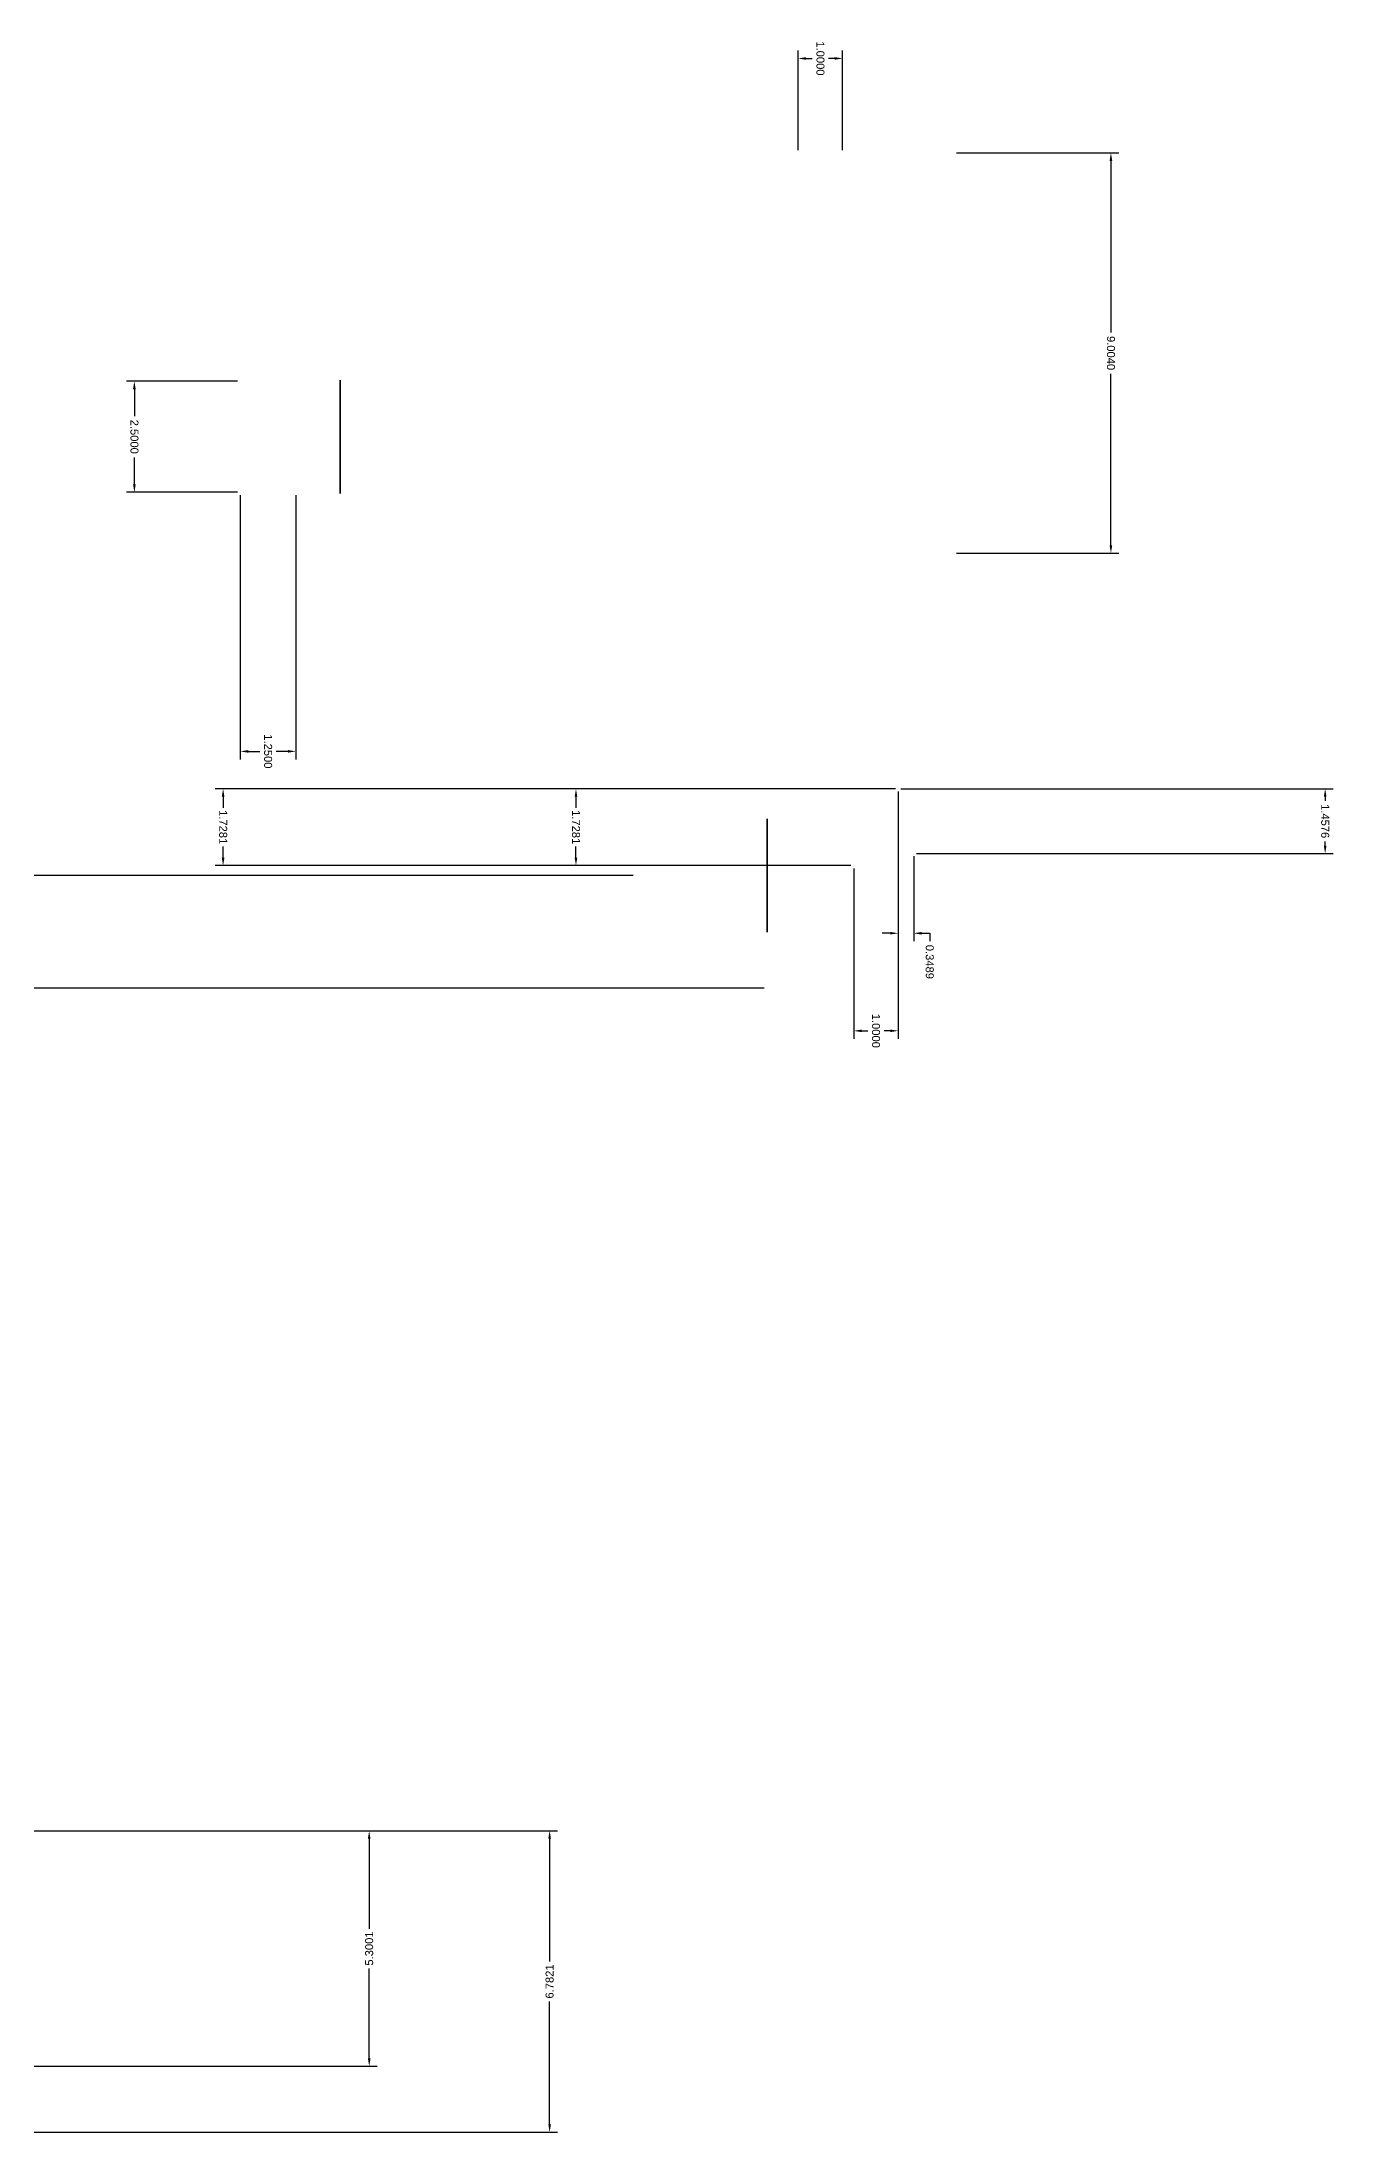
# Model space of a CAD drawing. Header units: millimetres. Extents: x -1019 to 12, y -26 to 109.
# Drawn here: x -241.69 to -212.64, y 16.41 to 63.44 of the extents above; entities that cross this region are included whole.
import ezdxf

# ---------------------------------------------------------------- set-up
doc = ezdxf.new("R2010")
doc.units = ezdxf.units.MM
doc.header["$MEASUREMENT"] = 0
doc.styles.get("Standard").update_dxf_attribs({"font": 'Arial.ttf'})
doc.dimstyles.get("Standard").update_dxf_attribs({"dimtxt": 0.18, "dimasz": 0.18, "dimexe": 0.18, "dimexo": 0.0625, "dimgap": 0.09, "dimtad": 0, "dimtih": 1, "dimtoh": 1, "dimdec": 4, "dimzin": 0, "dimdsep": 46, "dimtxsty": 'Standard', "dimcen": 0.09, "dimadec": 0, "dimazin": 0, "dimtfac": 1, "dimtdec": 4, "dimtofl": 0, "dimtmove": 0, "dimatfit": 3, "dimfxl": 1, "dimtolj": 1, "dimtzin": 0, "dimarcsym": 0})

# ---------------------------------------------------------------- blocks, each defined once
blk = doc.blocks.new('*D23')
at = {"color": 0, "lineweight": -2, "transparency": 16777216}
for p, q in [((-252.138, 23.196), (-230.087, 23.196)), ((-230.267, 23.016), (-230.267, 20.252)), ((-230.267, 16.594), (-230.267, 19.358)), ((-251.144, 16.414), (-230.087, 16.414))]:
    blk.add_line(p, q, dxfattribs=at)
at = {"color": 0, "transparency": 16777216}
for points in [[(-230.297, 23.016), (-230.237, 23.016), (-230.267, 23.196)], [(-230.297, 16.594), (-230.237, 16.594), (-230.267, 16.414)]]:
    blk.add_solid(points, dxfattribs=at)
at = {"layer": 'Defpoints', "color": 0, "transparency": 16777216}
for p in [(-252.2, 23.196, -2.161), (-230.267, 23.196), (-251.207, 16.414, 14.374)]:
    blk.add_point(p, dxfattribs=at)
at = {"color": 0, "transparency": 16777216, "insert": (-230.267, 19.805), "char_height": 0.18, "attachment_point": 5, "rotation": 90}
blk.add_mtext('\\A1;6.7821', dxfattribs=at)
blk = doc.blocks.new('*D25')
at = {"color": 0, "lineweight": -2, "transparency": 16777216}
for p, q in [((-252.138, 23.196), (-234.145, 23.196)), ((-234.325, 23.016), (-234.325, 20.992)), ((-234.325, 18.076), (-234.325, 20.1)), ((-252.138, 17.896), (-234.145, 17.896))]:
    blk.add_line(p, q, dxfattribs=at)
at = {"color": 0, "transparency": 16777216}
for points in [[(-234.355, 23.016), (-234.295, 23.016), (-234.325, 23.196)], [(-234.355, 18.076), (-234.295, 18.076), (-234.325, 17.896)]]:
    blk.add_solid(points, dxfattribs=at)
at = {"layer": 'Defpoints', "color": 0, "transparency": 16777216}
for p in [(-252.2, 23.196, -2.161), (-234.325, 23.196), (-252.2, 17.896, 14.374)]:
    blk.add_point(p, dxfattribs=at)
at = {"color": 0, "transparency": 16777216, "insert": (-234.325, 20.546), "char_height": 0.18, "attachment_point": 5, "rotation": 90}
blk.add_mtext('\\A1;5.3001', dxfattribs=at)
blk = doc.blocks.new('*D27')
at = {"color": 0, "lineweight": -2, "transparency": 16777216}
for p, q in [((-237.225, 53.244), (-237.225, 47.299)), ((-235.975, 53.244), (-235.975, 47.299)), ((-237.045, 47.479), (-236.782, 47.479)), ((-236.155, 47.479), (-236.419, 47.479))]:
    blk.add_line(p, q, dxfattribs=at)
at = {"color": 0, "transparency": 16777216}
for points in [[(-237.045, 47.509), (-237.045, 47.449), (-237.225, 47.479)], [(-236.155, 47.509), (-236.155, 47.449), (-235.975, 47.479)]]:
    blk.add_solid(points, dxfattribs=at)
at = {"layer": 'Defpoints', "color": 0, "transparency": 16777216}
for p in [(-237.225, 53.307), (-235.975, 53.307), (-237.225, 47.479)]:
    blk.add_point(p, dxfattribs=at)
at = {"color": 0, "transparency": 16777216, "insert": (-236.6, 47.479), "char_height": 0.18, "attachment_point": 5, "rotation": 270}
blk.add_mtext('\\A1;1.2500', dxfattribs=at)
blk = doc.blocks.new('*D28')
at = {"color": 0, "lineweight": -2, "transparency": 16777216}
for p, q in [((-237.288, 55.807), (-239.787, 55.807)), ((-239.607, 55.627), (-239.607, 55.022)), ((-239.607, 53.487), (-239.607, 54.092)), ((-237.288, 53.307), (-239.787, 53.307))]:
    blk.add_line(p, q, dxfattribs=at)
at = {"color": 0, "transparency": 16777216}
for points in [[(-239.577, 55.627), (-239.637, 55.627), (-239.607, 55.807)], [(-239.577, 53.487), (-239.637, 53.487), (-239.607, 53.307)]]:
    blk.add_solid(points, dxfattribs=at)
at = {"layer": 'Defpoints', "color": 0, "transparency": 16777216}
for p in [(-239.607, 55.807), (-237.225, 55.807), (-237.225, 53.307)]:
    blk.add_point(p, dxfattribs=at)
at = {"color": 0, "transparency": 16777216, "insert": (-239.607, 54.557), "char_height": 0.18, "attachment_point": 5, "rotation": 270}
blk.add_mtext('\\A1;2.5000', dxfattribs=at)
blk = doc.blocks.new('*D42')
at = {"color": 0, "lineweight": -2, "transparency": 16777216}
for p, q in [((-221.115, 60.942), (-217.462, 60.942)), ((-217.642, 60.762), (-217.642, 56.903)), ((-217.642, 52.118), (-217.642, 55.976)), ((-221.115, 51.938), (-217.462, 51.938))]:
    blk.add_line(p, q, dxfattribs=at)
at = {"color": 0, "transparency": 16777216}
for points in [[(-217.612, 60.762), (-217.672, 60.762), (-217.642, 60.942)], [(-217.612, 52.118), (-217.672, 52.118), (-217.642, 51.938)]]:
    blk.add_solid(points, dxfattribs=at)
at = {"layer": 'Defpoints', "color": 0, "transparency": 16777216}
for p in [(-221.177, 60.942), (-217.642, 60.942), (-221.177, 51.938, -4.751)]:
    blk.add_point(p, dxfattribs=at)
at = {"color": 0, "transparency": 16777216, "insert": (-217.642, 56.44), "char_height": 0.18, "attachment_point": 5, "rotation": 270}
blk.add_mtext('\\A1;9.0040', dxfattribs=at)
blk = doc.blocks.new('*D43')
at = {"color": 0, "lineweight": -2, "transparency": 16777216}
for p, q in [((-222.427, 46.575), (-222.427, 43.207)), ((-222.078, 45.118), (-222.078, 43.207)), ((-222.607, 43.387), (-222.787, 43.387)), ((-221.898, 43.387), (-221.718, 43.387)), ((-221.718, 43.387), (-221.718, 43.207))]:
    blk.add_line(p, q, dxfattribs=at)
at = {"color": 0, "transparency": 16777216}
for points in [[(-222.607, 43.417), (-222.607, 43.357), (-222.427, 43.387)], [(-221.898, 43.417), (-221.898, 43.357), (-222.078, 43.387)]]:
    blk.add_solid(points, dxfattribs=at)
at = {"layer": 'Defpoints', "color": 0, "transparency": 16777216}
for p in [(-222.427, 46.638, 10.999), (-222.078, 45.18, 13.512), (-222.078, 43.387)]:
    blk.add_point(p, dxfattribs=at)
at = {"color": 0, "transparency": 16777216, "insert": (-221.718, 42.743), "char_height": 0.18, "attachment_point": 5, "rotation": 270}
blk.add_mtext('\\A1;0.3489', dxfattribs=at)
blk = doc.blocks.new('*D46')
at = {"color": 0, "lineweight": -2, "transparency": 16777216}
for p, q in [((-222.49, 46.638), (-229.854, 46.638)), ((-229.674, 46.458), (-229.674, 46.211)), ((-229.674, 45.09), (-229.674, 45.336)), ((-223.49, 44.91), (-229.854, 44.91))]:
    blk.add_line(p, q, dxfattribs=at)
at = {"color": 0, "transparency": 16777216}
for points in [[(-229.644, 46.458), (-229.704, 46.458), (-229.674, 46.638)], [(-229.644, 45.09), (-229.704, 45.09), (-229.674, 44.91)]]:
    blk.add_solid(points, dxfattribs=at)
at = {"layer": 'Defpoints', "color": 0, "transparency": 16777216}
for p in [(-229.674, 46.638), (-222.427, 46.638, 10.999), (-223.427, 44.91, 9.512)]:
    blk.add_point(p, dxfattribs=at)
at = {"color": 0, "transparency": 16777216, "insert": (-229.674, 45.774), "char_height": 0.18, "attachment_point": 5, "rotation": 270}
blk.add_mtext('\\A1;1.7281', dxfattribs=at)
blk = doc.blocks.new('*D47')
at = {"color": 0, "lineweight": -2, "transparency": 16777216}
for p, q in [((-224.677, 61.004), (-224.677, 63.248)), ((-224.497, 63.068), (-224.359, 63.068)), ((-223.857, 63.068), (-223.995, 63.068)), ((-223.677, 61.004), (-223.677, 63.248))]:
    blk.add_line(p, q, dxfattribs=at)
at = {"color": 0, "transparency": 16777216}
for points in [[(-224.497, 63.098), (-224.497, 63.038), (-224.677, 63.068)], [(-223.857, 63.098), (-223.857, 63.038), (-223.677, 63.068)]]:
    blk.add_solid(points, dxfattribs=at)
at = {"layer": 'Defpoints', "color": 0, "transparency": 16777216}
for p in [(-224.677, 63.068), (-224.677, 60.942, -8), (-223.677, 60.942)]:
    blk.add_point(p, dxfattribs=at)
at = {"color": 0, "transparency": 16777216, "insert": (-224.177, 63.068), "char_height": 0.18, "attachment_point": 5, "rotation": 270}
blk.add_mtext('\\A1;1.0000', dxfattribs=at)
blk = doc.blocks.new('*D48')
at = {"color": 0, "lineweight": -2, "transparency": 16777216}
for p, q in [((-222.427, 46.575), (-222.427, 41.012)), ((-223.427, 44.847), (-223.427, 41.012)), ((-223.247, 41.192), (-223.109, 41.192)), ((-222.607, 41.192), (-222.745, 41.192))]:
    blk.add_line(p, q, dxfattribs=at)
at = {"color": 0, "transparency": 16777216}
for points in [[(-223.247, 41.222), (-223.247, 41.162), (-223.427, 41.192)], [(-222.607, 41.222), (-222.607, 41.162), (-222.427, 41.192)]]:
    blk.add_solid(points, dxfattribs=at)
at = {"layer": 'Defpoints', "color": 0, "transparency": 16777216}
for p in [(-222.427, 46.638, 10.999), (-223.427, 44.91, 14.512), (-223.427, 41.192)]:
    blk.add_point(p, dxfattribs=at)
at = {"color": 0, "transparency": 16777216, "insert": (-222.927, 41.192), "char_height": 0.18, "attachment_point": 5, "rotation": 270}
blk.add_mtext('\\A1;1.0000', dxfattribs=at)
blk = doc.blocks.new('*D49')
at = {"color": 0, "lineweight": -2, "transparency": 16777216}
for p, q in [((-222.365, 46.638), (-212.643, 46.638)), ((-212.823, 46.458), (-212.823, 46.364)), ((-222.016, 45.18), (-212.643, 45.18)), ((-212.823, 45.36), (-212.823, 45.454))]:
    blk.add_line(p, q, dxfattribs=at)
at = {"color": 0, "transparency": 16777216}
for points in [[(-212.793, 46.458), (-212.853, 46.458), (-212.823, 46.638)], [(-212.793, 45.36), (-212.853, 45.36), (-212.823, 45.18)]]:
    blk.add_solid(points, dxfattribs=at)
at = {"layer": 'Defpoints', "color": 0, "transparency": 16777216}
for p in [(-222.427, 46.638, 15.978), (-222.078, 45.18, 8.512), (-212.823, 45.18)]:
    blk.add_point(p, dxfattribs=at)
at = {"color": 0, "transparency": 16777216, "insert": (-212.823, 45.909), "char_height": 0.18, "attachment_point": 5, "rotation": 270}
blk.add_mtext('\\A1;1.4576', dxfattribs=at)
blk = doc.blocks.new('*D52')
at = {"color": 0, "lineweight": -2, "transparency": 16777216}
for p, q in [((-222.49, 46.638), (-237.791, 46.638)), ((-237.611, 46.458), (-237.611, 46.211)), ((-237.611, 45.09), (-237.611, 45.336)), ((-223.49, 44.91), (-237.791, 44.91))]:
    blk.add_line(p, q, dxfattribs=at)
at = {"color": 0, "transparency": 16777216}
for points in [[(-237.581, 46.458), (-237.641, 46.458), (-237.611, 46.638)], [(-237.581, 45.09), (-237.641, 45.09), (-237.611, 44.91)]]:
    blk.add_solid(points, dxfattribs=at)
at = {"layer": 'Defpoints', "color": 0, "transparency": 16777216}
for p in [(-237.611, 46.638), (-222.427, 46.638, 15.978), (-223.427, 44.91, 14.512)]:
    blk.add_point(p, dxfattribs=at)
at = {"color": 0, "transparency": 16777216, "insert": (-237.611, 45.774), "char_height": 0.18, "attachment_point": 5, "rotation": 270}
blk.add_mtext('\\A1;1.7281', dxfattribs=at)
blk = doc.blocks.new('*D53')
at = {"color": 0, "lineweight": -2, "transparency": 16777216}
for p, q in [((-228.391, 44.689), (-989.224, 44.689)), ((-989.044, 44.509), (-989.044, 43.886)), ((-989.044, 42.335), (-989.044, 42.958)), ((-225.44, 42.155), (-989.224, 42.155))]:
    blk.add_line(p, q, dxfattribs=at)
at = {"color": 0, "transparency": 16777216}
for points in [[(-989.014, 44.509), (-989.074, 44.509), (-989.044, 44.689)], [(-989.014, 42.335), (-989.074, 42.335), (-989.044, 42.155)]]:
    blk.add_solid(points, dxfattribs=at)
at = {"layer": 'Defpoints', "color": 0, "transparency": 16777216}
for p in [(-228.328, 44.689, -4.5), (-989.044, 42.155), (-225.377, 42.155, -8)]:
    blk.add_point(p, dxfattribs=at)
at = {"color": 0, "transparency": 16777216, "insert": (-989.044, 43.422), "char_height": 0.18, "attachment_point": 5, "rotation": 270}
blk.add_mtext('\\A1;2.5332', dxfattribs=at)

msp = doc.modelspace()

# ---------------------------------------------------------------- linework, layer by layer
at = {"extrusion": (1, -8.73115e-11, 7.49001e-12), "elevation": -234.97546}
msp.add_lwpolyline([(55.83167, 5.64612), (54.55667, 6.38224), (53.28167, 5.64612), (53.28167, 4.17388), (54.55667, 3.43776), (55.83167, 4.17388)], close=True, dxfattribs=at)
at = {"extrusion": (-1, 2.91038e-11, 3.23117e-27), "elevation": 225.37713}
msp.add_lwpolyline([(-43.41354, 17.24779), (-44.68854, 17.98391), (-45.96354, 17.24779), (-45.96354, 15.77554), (-44.68854, 15.03942), (-43.41354, 15.77554)], close=True, dxfattribs=at)

# ---------------------------------------------------------------- dimensions: what is measured, and where the dimension line sits
for base, p1, p2, angle, picture, middle in [((-224.67713, 63.06766, 21.01167), (-223.67713, 60.94169, 21.01167), (-224.67713, 60.94169, 13.01167), 360, '*D47', (-224.17713, 63.06766, 21.01167)), ((-217.64222, 60.94169, 21.01167), (-221.17713, 51.93769, 16.26111), (-221.17713, 60.94169, 21.01167), 270, '*D42', (-217.64222, 56.43969, 21.01167)), ((-239.60713, 55.80667, 6.5), (-237.22546, 53.30667, 6.5), (-237.22546, 55.80667, 6.5), 270, '*D28', (-239.60713, 54.55667, 6.5)), ((-237.22546, 47.47945, 6.5), (-235.97546, 53.30667, 6.5), (-237.22546, 53.30667, 6.5), 360, '*D27', (-236.60046, 47.47945, 6.5)), ((-237.61107, 46.63769, 21.01167), (-223.42711, 44.90957, 35.52333), (-222.42713, 46.63769, 36.9897), 270, '*D52', (-237.61107, 45.77363, 21.01167)), ((-229.67403, 46.63769, 21.01167), (-223.42711, 44.90957, 30.52333), (-222.42713, 46.63769, 32.0104), 270, '*D46', (-229.67403, 45.77363, 21.01167)), ((-223.42711, 41.19157, 21.01167), (-222.42713, 46.63769, 32.0104), (-223.42711, 44.90957, 35.52333), 360, '*D48', (-222.92712, 41.19157, 21.01167)), ((-222.07825, 43.38689, 21.01167), (-222.42713, 46.63769, 32.0104), (-222.07825, 45.18012, 34.52333), 360, '*D43', (-221.71825, 42.74308, 21.01167)), ((-212.82251, 45.18012, 21.01167), (-222.42713, 46.63769, 36.9897), (-222.07825, 45.18012, 29.52333), 270, '*D49', (-212.82251, 45.90891, 21.01167)), ((-989.04388, 42.15532, 21.01167), (-228.32823, 44.68854, 16.51167), (-225.37713, 42.15532, 13.01167), 270, '*D53', (-989.04388, 43.42193, 21.01167)), ((-230.26718, 23.19622, -1.37743), (-251.20698, 16.4141, 12.99672), (-252.20018, 23.19622, -3.53802), 90, '*D23', (-230.26718, 19.80516, -1.37743)), ((-234.32453, 23.19622, -1.37743), (-252.20018, 17.89615, 12.99672), (-252.20018, 23.19622, -3.53802), 90, '*D25', (-234.32453, 20.54619, -1.37743))]:
    dim = msp.add_linear_dim(base=base, p1=p1, p2=p2, angle=angle, dimstyle='Standard')
    dim.commit()
    dim.dimension.update_dxf_attribs({"geometry": picture, "text_midpoint": middle})

doc.saveas('drawing.dxf')
